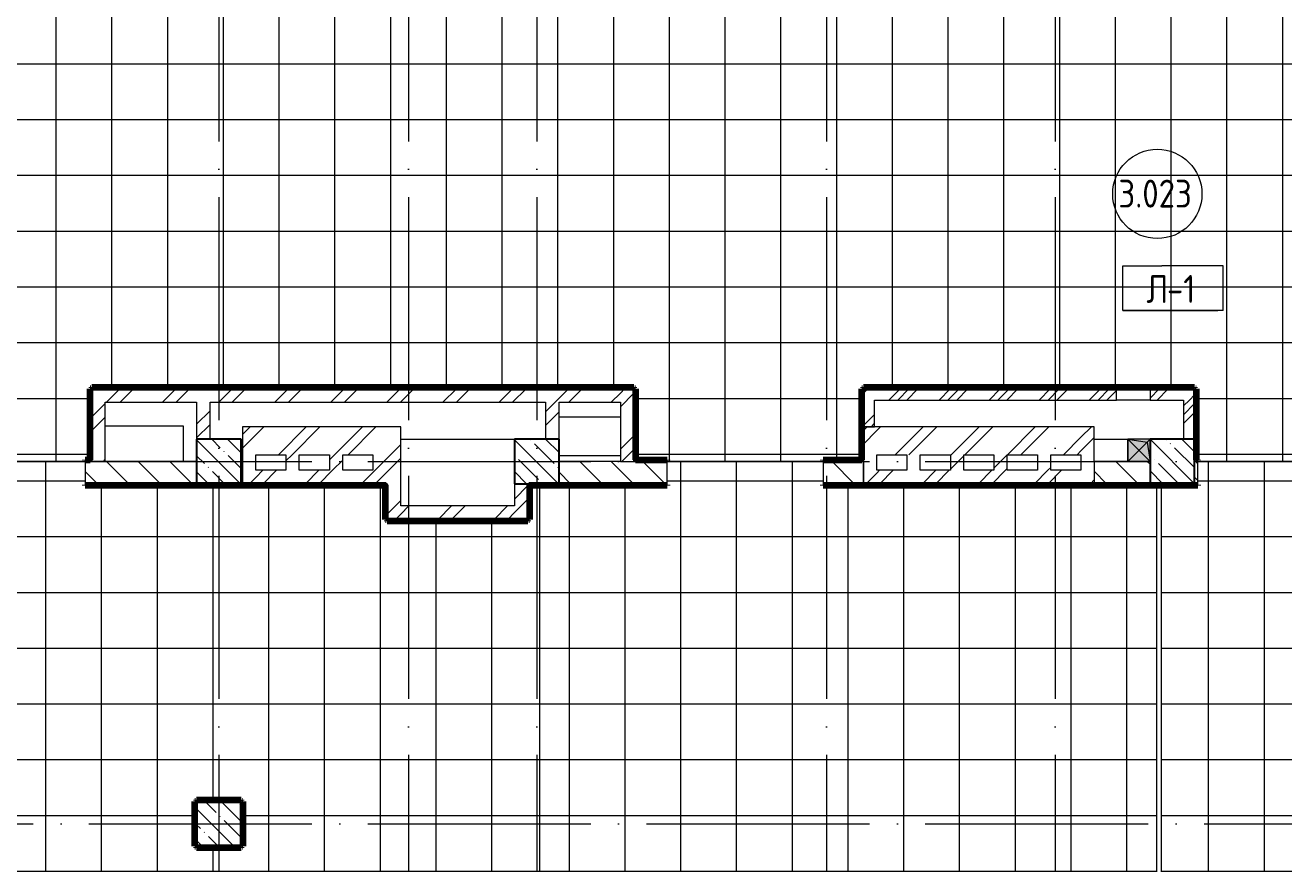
# Model space of a CAD drawing. Header units: millimetres. Extents: x 97 to 215964, y -4577 to 60645.
# Drawn here: x 137160 to 148448, y 32166 to 39687 of the extents above; entities that cross this region are included whole.
import ezdxf

# ---------------------------------------------------------------- set-up
doc = ezdxf.new("R2010")
doc.units = ezdxf.units.MM
doc.linetypes.add('ADSK_Линия сетки', pattern=[2500, 2000, -250, 0, -250])
for name, color, linetype, lineweight in [('A-AREA-____-IDEN', 2, 'Continuous', 20), ('A-DETL-GENF-OTLN', 92, 'Continuous', 9), ('A-FLOR-____-IDEN', 11, 'Continuous', 20), ('A-FLOR-____-OTLN', 192, 'Continuous', 9), ('A-FLOR-____-PATT', 8, 'Continuous', 9), ('A-GENM-____-MCUT', 13, 'Continuous', 9), ('A-GENM-____-OTLN', 13, 'Continuous', 9), ('A-WALL-____-MCUT', 113, 'Continuous', 9), ('A-WALL-____-PATT', 111, 'Continuous', 9), ('I-WALL-____-OTLN', 2, 'Continuous', 9), ('S-COLS-____-MCUT', 52, 'Continuous', 9), ('S-COLS-____-OTLN', 52, 'Continuous', 9), ('S-GRID-____-OTLN', 1, 'Continuous', 9)]:
    doc.layers.add(name, color=color, linetype=linetype, lineweight=lineweight)
doc.styles.add('GOST Common', font='GOST_Common.ttf', dxfattribs={"width": 0.9, "height": 250})
pattern_1 = [(135, (0, 0), (-141.42136, -141.42136), [])]
pattern_2 = [(45, (0, 0), (-251.4472, 251.4472), []), (45, (0, 381), (-251.4472, 251.4472), [])]
pattern_3 = [(45, (0, 0), (-224.5064, 224.5064), []), (45, (79.38, 0), (0, 449.0128), []), (45, (-79.38, 0), (0, 449.0128), [])]

# ---------------------------------------------------------------- blocks, each defined once
blk = doc.blocks.new('BSC_Колонна _Прямоугольная - 400x400-V111-О_АИ_ПП_8_400_Целиком')
at = {"layer": 'S-COLS-____-OTLN', "lineweight": 5}
h = blk.add_hatch(dxfattribs=at)
h.set_pattern_fill('FP_122', color=256, style=0, pattern_type=2)
h.set_pattern_definition([(135, (-80100, -35775), (-142.5612, -142.5612), []), (135, (-79957.44, -35775), (-142.5612, -142.5612), [252.016, -50.403, 3.353, -47.05])])
h.paths.add_polyline_path([(-200, -200), (200, -200), (200, 200), (-200, 200)])
at = {"layer": 'S-COLS-____-MCUT', "color": 130, "lineweight": 25}
for p, q in [((200, 200), (-200, 200)), ((-200, 200), (-200, -200)), ((200, -200), (200, 200)), ((-200, -200), (200, -200))]:
    blk.add_line(p, q, dxfattribs=at)
blk = doc.blocks.new('BSC_Колонна _Прямоугольная - 400x400-V112-О_АИ_ПП_8_400_Целиком')
at = {"layer": 'S-COLS-____-OTLN', "lineweight": 5}
h = blk.add_hatch(dxfattribs=at)
h.set_pattern_fill('FP_123', color=256, style=0, pattern_type=2)
h.set_pattern_definition([(135, (-80100, -32525), (-142.5612, -142.5612), []), (135, (-79957.44, -32525), (-142.5612, -142.5612), [252.016, -50.403, 3.353, -47.05])])
h.paths.add_polyline_path([(-200, -200), (200, -200), (200, 200), (-200, 200)])
at = {"layer": 'S-COLS-____-MCUT', "color": 130, "lineweight": 25}
for p, q in [((200, 200), (-200, 200)), ((-200, 200), (-200, -200)), ((200, -200), (200, 200)), ((-200, -200), (200, -200))]:
    blk.add_line(p, q, dxfattribs=at)
blk = doc.blocks.new('BSC_Колонна _Прямоугольная - 400x400-V113-О_АИ_ПП_8_400_Целиком')
at = {"layer": 'S-COLS-____-OTLN', "lineweight": 5}
h = blk.add_hatch(dxfattribs=at)
h.set_pattern_fill('FP_124', color=256, style=0, pattern_type=2)
h.set_pattern_definition([(135, (-88650, -35775), (-142.5612, -142.5612), []), (135, (-88507.44, -35775), (-142.5612, -142.5612), [252.016, -50.403, 3.353, -47.05])])
h.paths.add_polyline_path([(-200, -200), (200, -200), (200, 200), (-200, 200)])
at = {"layer": 'S-COLS-____-MCUT', "color": 130, "lineweight": 25}
for p, q in [((200, 200), (-200, 200)), ((-200, 200), (-200, -200)), ((200, -200), (200, 200)), ((-200, -200), (200, -200))]:
    blk.add_line(p, q, dxfattribs=at)
blk = doc.blocks.new('BSC_Колонна _Прямоугольная - 400x400-V119-О_АИ_ПП_8_400_Целиком')
at = {"layer": 'S-COLS-____-OTLN', "lineweight": 5}
h = blk.add_hatch(dxfattribs=at)
h.set_pattern_fill('FP_132', color=256, style=0, pattern_type=2)
h.set_pattern_definition([(135, (-82950, -35775), (-142.5612, -142.5612), []), (135, (-82807.44, -35775), (-142.5612, -142.5612), [252.016, -50.403, 3.353, -47.05])])
h.paths.add_polyline_path([(200, -200), (200, 200), (-200, 200), (-200, -200)])
at = {"layer": 'S-COLS-____-MCUT', "color": 130, "lineweight": 25}
for p, q in [((200, 200), (-200, 200)), ((-200, 200), (-200, -200)), ((200, -200), (200, 200)), ((-200, -200), (200, -200))]:
    blk.add_line(p, q, dxfattribs=at)
blk = doc.blocks.new('ASML_АР_Отделка Люка - ВО Отделка люков_Грунтовка 0_Шпатлевка 0_Окраска 0_0-42467640-О_АИ_ПП_8_400_Целиком')
at = {"layer": 'A-GENM-____-MCUT', "color": 130, "lineweight": 25}
for p, q in [((150, 3), (-150, 3)), ((-150, 3), (-150, 0)), ((150, 0), (150, 3)), ((-150, 0), (150, 0))]:
    blk.add_line(p, q, dxfattribs=at)
blk = doc.blocks.new('0083_СОШ675_АР_R22_rvt-1-О_АИ_ПП_8_400_Целиком')
at = {"layer": 'A-WALL-____-PATT', "lineweight": 5}
h = blk.add_hatch(dxfattribs=at)
h.set_pattern_fill('FP_7', color=10, style=0, pattern_type=2)
h.set_pattern_definition(pattern_2)
h.paths.add_polyline_path([(78960, 35775), (79080, 35775), (79080, 36425), (78960, 36425), (78960, 36275)])
h = blk.add_hatch(dxfattribs=at)
h.set_pattern_fill('FP_7', color=10, style=0, pattern_type=2)
h.set_pattern_definition(pattern_2)
h.paths.add_polyline_path([(83700, 36305), (83700, 36425), (79080, 36425), (79080, 36305), (83150, 36305)])
h = blk.add_hatch(dxfattribs=at)
h.set_pattern_fill('FP_7', color=10, style=0, pattern_type=2)
h.set_pattern_definition(pattern_2)
h.paths.add_polyline_path([(83748, 35775), (83820, 35775), (83820, 36425), (83700, 36425), (83700, 35775)])
h = blk.add_hatch(dxfattribs=at)
h.set_pattern_fill('FP_11', color=10, style=0, pattern_type=2)
h.set_pattern_definition(pattern_3)
h.paths.add_polyline_path([(85880, 36325), (88150, 36325), (88150, 36425), (85880, 36425)])
h.paths.add_polyline_path([(88450, 36325), (88850, 36325), (88850, 36425), (88450, 36425), (88450, 36422)])
h = blk.add_hatch(dxfattribs=at)
h.set_pattern_fill('FP_7', color=10, style=0, pattern_type=2)
h.set_pattern_definition(pattern_2)
h.paths.add_polyline_path([(79900, 35975), (80020, 35975), (80020, 36305), (79900, 36305), (79900, 36275)])
h = blk.add_hatch(dxfattribs=at)
h.set_pattern_fill('FP_7', color=10, style=0, pattern_type=2)
h.set_pattern_definition(pattern_2)
h.paths.add_polyline_path([(83150, 35975), (83150, 36305), (83030, 36305), (83030, 35975)])
h = blk.add_hatch(dxfattribs=at)
h.set_pattern_fill('FP_11', color=10, style=0, pattern_type=2)
h.set_pattern_definition(pattern_3)
h.paths.add_polyline_path([(85980, 36085), (85980, 36325), (85880, 36325), (85880, 36085)])
h = blk.add_hatch(dxfattribs=at)
h.set_pattern_fill('FP_11', color=10, style=0, pattern_type=2)
h.set_pattern_definition(pattern_3)
h.paths.add_polyline_path([(88850, 35975), (88850, 36325), (88750, 36325), (88750, 35975), (88779, 35975)])
h = blk.add_hatch(dxfattribs=at)
h.set_pattern_fill('FP_7', color=10, style=0, pattern_type=2)
h.set_pattern_definition(pattern_2)
h.paths.add_polyline_path([(80430, 35575), (80430, 36085), (80310, 36085), (80310, 35575)])
h = blk.add_hatch(dxfattribs=at)
h.set_pattern_fill('FP_7', color=10, style=0, pattern_type=2)
h.set_pattern_definition(pattern_2)
h.paths.add_polyline_path([(81730, 35835), (81730, 36085), (80430, 36085), (80430, 35835), (81480, 35835)])
h = blk.add_hatch(dxfattribs=at)
h.set_pattern_fill('FP_7', color=10, style=0, pattern_type=2)
h.set_pattern_definition(pattern_2)
h.paths.add_polyline_path([(86000, 35575), (86000, 36085), (85880, 36085), (85880, 35575)])
h = blk.add_hatch(dxfattribs=at)
h.set_pattern_fill('FP_7', color=10, style=0, pattern_type=2)
h.set_pattern_definition(pattern_2)
h.paths.add_polyline_path([(87830, 35835), (87830, 36085), (86000, 36085), (86000, 35835), (87560, 35835)])
h = blk.add_hatch(dxfattribs=at)
h.set_pattern_fill('FP_7', color=10, style=0, pattern_type=2)
h.set_pattern_definition(pattern_2)
h.paths.add_polyline_path([(87950, 35575), (87950, 36085), (87830, 36085), (87830, 35575)])
h = blk.add_hatch(dxfattribs=at)
h.set_pattern_fill('FP_7', color=10, style=0, pattern_type=2)
h.set_pattern_definition(pattern_2)
h.paths.add_polyline_path([(80820, 35695), (80820, 35835), (80700, 35835), (80700, 35695)])
h = blk.add_hatch(dxfattribs=at)
h.set_pattern_fill('FP_7', color=10, style=0, pattern_type=2)
h.set_pattern_definition(pattern_2)
h.paths.add_polyline_path([(81210, 35695), (81210, 35835), (81090, 35835), (81090, 35695)])
h = blk.add_hatch(dxfattribs=at)
h.set_pattern_fill('FP_7', color=10, style=0, pattern_type=2)
h.set_pattern_definition(pattern_2)
h.paths.add_polyline_path([(81730, 35575), (81730, 35835), (81480, 35835), (81480, 35575), (81610, 35575)])
h = blk.add_hatch(dxfattribs=at)
h.set_pattern_fill('FP_7', color=10, style=0, pattern_type=2)
h.set_pattern_definition(pattern_2)
h.paths.add_polyline_path([(86780, 35695), (86780, 35835), (86660, 35835), (86660, 35695)])
h = blk.add_hatch(dxfattribs=at)
h.set_pattern_fill('FP_7', color=10, style=0, pattern_type=2)
h.set_pattern_definition(pattern_2)
h.paths.add_polyline_path([(87170, 35695), (87170, 35835), (87050, 35835), (87050, 35695)])
h = blk.add_hatch(dxfattribs=at)
h.set_pattern_fill('FP_7', color=10, style=0, pattern_type=2)
h.set_pattern_definition(pattern_2)
h.paths.add_polyline_path([(87440, 35695), (87560, 35695), (87560, 35835), (87440, 35835)])
h = blk.add_hatch(dxfattribs=at)
h.set_pattern_fill('FP_10', color=10, style=0, pattern_type=2)
h.set_pattern_definition(pattern_1)
h.paths.add_polyline_path([(76290, 35575), (76400, 35575), (76400, 35775), (76290, 35775)])
h.paths.add_polyline_path([(79900, 35575), (79900, 35775), (78900, 35775), (78900, 35575)])
h = blk.add_hatch(dxfattribs=at)
h.set_pattern_fill('FP_7', color=10, style=0, pattern_type=2)
h.set_pattern_definition(pattern_2)
h.paths.add_polyline_path([(81232, 35575), (81480, 35575), (81480, 35695), (80430, 35695), (80430, 35575)])
h = blk.add_hatch(dxfattribs=at)
h.set_pattern_fill('FP_10', color=10, style=0, pattern_type=2)
h.set_pattern_definition(pattern_1)
h.paths.add_polyline_path([(85520, 35575), (85880, 35575), (85880, 35775), (85520, 35775)])
h.paths.add_polyline_path([(83748, 35575), (84120, 35575), (84120, 35775), (83150, 35775), (83150, 35575)])
h = blk.add_hatch(dxfattribs=at)
h.set_pattern_fill('FP_7', color=10, style=0, pattern_type=2)
h.set_pattern_definition(pattern_2)
h.paths.add_polyline_path([(87521, 35575), (87830, 35575), (87830, 35695), (86000, 35695), (86000, 35575), (86263, 35575)])
h = blk.add_hatch(dxfattribs=at)
h.set_pattern_fill('FP_10', color=10, style=0, pattern_type=2)
h.set_pattern_definition(pattern_1)
h.paths.add_polyline_path([(88450, 35575), (88450, 35775), (87950, 35775), (87950, 35575)])
h = blk.add_hatch(dxfattribs=at)
h.set_pattern_fill('FP_10', color=10, style=0, pattern_type=2)
h.set_pattern_definition(pattern_1)
h.paths.add_polyline_path([(92350, 35575), (92350, 35775), (90280, 35775), (90280, 35575), (91294, 35575)])
h.paths.add_polyline_path([(88850, 35575), (88880, 35575), (88880, 35775), (88850, 35775)])
h = blk.add_hatch(dxfattribs=at)
h.set_pattern_fill('FP_7', color=10, style=0, pattern_type=2)
h.set_pattern_definition(pattern_2)
h.paths.add_polyline_path([(81610, 35255), (81730, 35255), (81730, 35575), (81610, 35575), (81610, 35298)])
h = blk.add_hatch(dxfattribs=at)
h.set_pattern_fill('FP_7', color=10, style=0, pattern_type=2)
h.set_pattern_definition(pattern_2)
h.paths.add_polyline_path([(82870, 35255), (82870, 35575), (82750, 35575), (82750, 35255)])
h = blk.add_hatch(dxfattribs=at)
h.set_pattern_fill('FP_7', color=10, style=0, pattern_type=2)
h.set_pattern_definition(pattern_2)
h.paths.add_polyline_path([(82490, 35255), (82750, 35255), (82750, 35375), (81730, 35375), (81730, 35255)])
at = {"layer": 'A-FLOR-____-OTLN', "color": 90}
for p, q in [((83150, 36175), (83700, 36175)), ((79080, 36095), (79780, 36095)), ((79780, 36095), (79780, 35775)), ((81730, 35975), (82750, 35975)), ((82750, 35975), (82750, 35375)), ((87950, 35975), (88250, 35975)), ((83700, 35825), (83150, 35825))]:
    blk.add_line(p, q, dxfattribs=at)
at = {"layer": 'A-WALL-____-MCUT', "color": 50, "lineweight": 13}
for p, q in [((79080, 36425), (78960, 36425)), ((78960, 36425), (78960, 35775)), ((83700, 36425), (79080, 36425)), ((83820, 36425), (83700, 36425)), ((83820, 35775), (83820, 36425)), ((88150, 36425), (85880, 36425)), ((85880, 36425), (85880, 36325)), ((88150, 36325), (88150, 36422)), ((88850, 36425), (88450, 36425)), ((88450, 36422), (88450, 36325)), ((88850, 36325), (88850, 36425)), ((79080, 35775), (79080, 36305)), ((79080, 36305), (79900, 36305)), ((79900, 36305), (79900, 35975)), ((80020, 36305), (83030, 36305)), ((80020, 35975), (80020, 36305)), ((83030, 36305), (83030, 35975)), ((83150, 36305), (83700, 36305)), ((83150, 35975), (83150, 36305)), ((83700, 36305), (83700, 35775)), ((85880, 36325), (85880, 36085)), ((85980, 36085), (85980, 36325)), ((85980, 36325), (88150, 36325)), ((88450, 36325), (88750, 36325)), ((88750, 36325), (88750, 35975)), ((88850, 35975), (88850, 36325)), ((80430, 36085), (80310, 36085)), ((80310, 36085), (80310, 35575)), ((81730, 36085), (80430, 36085)), ((81730, 35835), (81730, 36085)), ((85880, 36085), (85980, 36085)), ((86000, 36085), (85880, 36085)), ((85880, 36085), (85880, 35775)), ((87830, 36085), (86000, 36085)), ((87950, 36085), (87830, 36085)), ((87950, 35775), (87950, 36085)), ((80430, 35695), (80430, 35835)), ((80430, 35835), (80700, 35835)), ((80700, 35835), (80700, 35695)), ((80820, 35835), (81090, 35835)), ((80820, 35695), (80820, 35835)), ((81090, 35835), (81090, 35695)), ((81210, 35835), (81480, 35835)), ((81210, 35695), (81210, 35835)), ((81480, 35835), (81480, 35695)), ((81730, 35575), (81730, 35835)), ((86000, 35835), (86270, 35835)), ((86000, 35695), (86000, 35835)), ((86270, 35835), (86270, 35695)), ((86390, 35695), (86390, 35835)), ((86390, 35835), (86660, 35835)), ((86660, 35835), (86660, 35695)), ((86780, 35835), (87050, 35835)), ((86780, 35695), (86780, 35835)), ((87050, 35835), (87050, 35695)), ((87170, 35835), (87440, 35835)), ((87170, 35695), (87170, 35835)), ((87440, 35835), (87440, 35695)), ((87560, 35835), (87830, 35835)), ((87560, 35695), (87560, 35835)), ((87830, 35835), (87830, 35695)), ((79900, 35775), (78900, 35775)), ((78900, 35775), (78900, 35575)), ((78960, 35775), (79080, 35775)), ((80700, 35695), (80430, 35695)), ((81090, 35695), (80820, 35695)), ((81480, 35695), (81210, 35695)), ((83700, 35775), (83150, 35775)), ((84120, 35775), (83820, 35775)), ((84120, 35575), (84120, 35775)), ((85880, 35775), (85520, 35775)), ((85520, 35775), (85520, 35575)), ((86270, 35695), (86000, 35695)), ((86660, 35695), (86390, 35695)), ((87050, 35695), (86780, 35695)), ((87440, 35695), (87170, 35695)), ((87830, 35695), (87560, 35695)), ((88450, 35775), (87950, 35775)), ((88880, 35775), (88850, 35775)), ((88880, 35575), (88880, 35775)), ((78900, 35575), (79900, 35575)), ((80310, 35575), (80430, 35575)), ((80430, 35575), (81480, 35575)), ((81480, 35575), (81610, 35575)), ((81610, 35575), (81610, 35255)), ((81730, 35375), (81730, 35575)), ((82750, 35575), (82750, 35375)), ((82870, 35255), (82870, 35575)), ((83150, 35575), (84120, 35575)), ((85520, 35575), (85880, 35575)), ((85880, 35575), (86000, 35575)), ((86000, 35575), (87830, 35575)), ((87830, 35575), (87950, 35575)), ((87950, 35575), (88450, 35575)), ((88850, 35575), (88880, 35575)), ((82750, 35375), (81730, 35375)), ((81610, 35255), (81730, 35255)), ((81730, 35255), (82750, 35255)), ((82750, 35255), (82870, 35255))]:
    blk.add_line(p, q, dxfattribs=at)
at = {"layer": 'A-WALL-____-MCUT', "color": 10, "lineweight": 5}
for p, q in [((83700, 35775), (83820, 35775)), ((85880, 35575), (85880, 35775)), ((85880, 35775), (85880, 35575)), ((87950, 35775), (87950, 35575))]:
    blk.add_line(p, q, dxfattribs=at)
at = {"layer": 'I-WALL-____-OTLN', "color": 90}
blk.add_line((88450, 36325), (88150, 36325), dxfattribs=at)
at = {"layer": 'A-GENM-____-OTLN', "color": 90, "lineweight": 9}
blk.add_blockref('ASML_АР_Отделка Люка - ВО Отделка люков_Грунтовка 0_Шпатлевка 0_Окраска 0_0-42467640-О_АИ_ПП_8_400_Целиком', (88300, 36422), dxfattribs=at)
at = {"layer": 'S-COLS-____-OTLN', "color": 90, "lineweight": 9}
for name, p in [('BSC_Колонна _Прямоугольная - 400x400-V111-О_АИ_ПП_8_400_Целиком', (80100, 35775)), ('BSC_Колонна _Прямоугольная - 400x400-V119-О_АИ_ПП_8_400_Целиком', (82950, 35775)), ('BSC_Колонна _Прямоугольная - 400x400-V113-О_АИ_ПП_8_400_Целиком', (88650, 35775)), ('BSC_Колонна _Прямоугольная - 400x400-V112-О_АИ_ПП_8_400_Целиком', (80100, 32525))]:
    blk.add_blockref(name, p, dxfattribs=at)
blk = doc.blocks.new('MiraCad_GMd_-Ut_TaskBox_FormHorizon - MiraCad_GMd_-Ut_TaskBox_FormHorizon-V148-О_АИ_ПП_8_400_Целиком')
at = {"layer": 'A-DETL-GENF-OTLN', "lineweight": 18}
for points in [[(100, -100), (100, 100), (-100, 100), (73, 73), (100, -100)], [(100, -100), (100, 100), (-100, 100), (-100, -100)]]:
    blk.add_hatch(color=256, dxfattribs=at).paths.add_polyline_path(points)
at = {"layer": 'A-DETL-GENF-OTLN', "color": 7}
for p, q in [((-100, 100), (73, 73)), ((100, 100), (-100, 100)), ((-100, -100), (-100, 100)), ((100, 100), (-100, 100)), ((-100, 100), (73, 73)), ((73, 73), (100, -100)), ((73, 73), (100, -100))]:
    blk.add_line(p, q, dxfattribs=at)
at = {"layer": 'A-GENM-____-OTLN', "color": 170, "lineweight": 18}
for p, q in [((100, -100), (-100, 100)), ((100, 100), (-100, -100)), ((100, 100), (-100, 100)), ((-100, 100), (-100, -100))]:
    blk.add_line(p, q, dxfattribs=at)
blk = doc.blocks.new('0083_СОШ675_ВК_R22_rvt-1-О_АИ_ПП_8_400_Целиком')
at = {"layer": 'A-GENM-____-OTLN', "color": 170, "lineweight": 18}
blk.add_blockref('MiraCad_GMd_-Ut_TaskBox_FormHorizon - MiraCad_GMd_-Ut_TaskBox_FormHorizon-V148-О_АИ_ПП_8_400_Целиком', (88350, 35875), dxfattribs=at)
blk = doc.blocks.new('ADSK_Марка_Перекрытие - Типоразмер_ADSK_Марка-158127-О_АИ_ПП_8_400_Целиком')
at = {"layer": 'A-FLOR-____-IDEN'}
for p, q in [((-4.5, 4), (-1, 4)), ((-4.5, 0), (-4.5, 4)), ((4.5, 4), (-1, 4)), ((4.5, 0), (4.5, 4)), ((4.5, 0), (-4.5, 0)), ((-4.5, 0), (4, 0))]:
    blk.add_line(p, q, dxfattribs=at)
blk = doc.blocks.new('ADSK_Марка_Помещение_ОдноЗначение - Номер-159740-О_АИ_ПП_8_400_Целиком')
at = {"layer": 'A-AREA-____-IDEN'}
blk.add_circle((0, 0), 4, dxfattribs=at)

msp = doc.modelspace()

# ---------------------------------------------------------------- hatches: boundary and pattern name
at = {"layer": 'A-FLOR-____-PATT'}
h = msp.add_hatch(dxfattribs=at)
h.set_pattern_fill('FP_201', color=256, style=0, pattern_type=2)
h.set_pattern_definition([(0, (147937.87, 40840), (0, 500), []), (90, (147937.87, 40840), (-500, 3e-14), [])])
h.paths.add_polyline_path([(155097.876681, 35775), (155097.887824, 35775.000586), (155097.887824, 35790.000586), (155283.007158, 35790.000586), (155283.007158, 36424.940333), (155288.007158, 36425.449211), (155288.007158, 36434.940333), (155298.007158, 36434.940333), (155298.007158, 36439.940333), (160077.887824, 36439.940333), (160077.887824, 36434.940333), (160087.887824, 36434.171102), (160087.887824, 36424.940333), (160092.887824, 36424.940333), (160092.887824, 36115), (160977.88841, 36115), (160977.88841, 35899.999414), (162617.866489, 35899.999414), (162617.88841, 36115), (163697.88841, 36115), (163697.88841, 36110), (163707.88841, 36110), (163707.88841, 36100), (163712.88841, 36099.481419), (163712.88841, 35990), (167307.88841, 35990), (167307.88841, 36180), (167312.88841, 36180), (167312.88841, 36190), (167322.88841, 36190), (167322.88841, 36195), (167652.888672, 36195), (167652.888672, 36915), (167707.912013, 36915), (167707.041137, 39615), (167652.888672, 39615), (167652.888672, 39675.023044), (167277.865903, 39675.023044), (167277.865903, 39760.023689), (163547.887824, 39760.023689), (163547.887824, 39775.023044), (158257.887824, 39775.000586), (158257.887824, 39760.023689), (157747.887824, 39760.023689), (157747.887824, 39775.023044), (152447.887824, 39775.023044), (152447.887824, 39760.023689), (151947.887824, 39760.023689), (151947.887824, 39775.023044), (146647.887824, 39775.023044), (146647.887824, 39760.023689), (146147.887824, 39760.023689), (146147.887824, 39775.023044), (140847.887824, 39775.000586), (140847.887824, 39760.023689), (132727.887824, 39760.023689), (132727.887824, 39765.023689), (132717.887824, 39765.023689), (132717.887824, 39775.023689), (132712.887824, 39775.023689), (132712.887824, 41999.999414), (132927.865903, 41999.999414), (132927.865903, 43499.999414), (132712.887824, 43499.999414), (132712.887824, 45690), (131927.887824, 45690), (131927.865903, 45905), (129227.887824, 45905), (129227.887824, 45690), (128487.887825, 45690), (128487.887825, 45372.391366), (128482.887825, 45372.391366), (128482.887825, 45362.391366), (128472.887825, 45362.391366), (128472.360842, 45357.391366), (128312.887824, 45357.391366), (128312.887824, 40190), (128497.887824, 40190), (128497.887824, 40185), (128507.887824, 40185), (128507.887824, 40175), (128512.887824, 40175), (128512.887824, 39775.000082), (128507.887824, 39775), (128507.887824, 39765), (128497.887824, 39765), (128497.865903, 39760), (128312.887824, 39760), (128312.887824, 35990), (128497.887824, 35990), (128497.887824, 35985), (128507.887824, 35985), (128507.887824, 35975), (128512.887824, 35974.169643), (128512.887824, 35880), (128797.887824, 35880), (128797.887824, 35865), (130197.887824, 35865), (130197.887824, 35880), (130472.887824, 35880), (130472.887824, 36174.998828), (130477.887824, 36175), (130477.887824, 36185), (130487.887824, 36185), (130487.887824, 36190), (132167.887824, 36190), (132167.887824, 36185), (132177.887824, 36185), (132177.887824, 36175), (132182.887824, 36175), (132182.887824, 35880), (132277.887824, 35880), (132277.887824, 35785), (133277.887824, 35785), (133277.887824, 35880), (133382.887824, 35880), (133382.887824, 35975), (133387.887824, 35975), (133387.887824, 35985), (133397.887824, 35985), (133397.887824, 35990), (133782.887824, 35990), (133782.887824, 36175), (133787.887824, 36175), (133787.887824, 36185), (133797.887824, 36185), (133797.887824, 36190), (135087.887824, 36190), (135087.887824, 36185), (135097.887824, 36185), (135097.887824, 36175), (135102.887824, 36175), (135102.887824, 35790), (135197.887824, 35790), (135197.887824, 35775), (137697.887824, 35775), (137697.887824, 35790), (137742.887824, 35790), (137742.887824, 36424.940333), (137747.887824, 36424.940333), (137747.887824, 36434.940333), (137757.887824, 36434.940333), (137757.887824, 36439.940333), (142617.887824, 36439.940333), (142617.887824, 36434.940333), (142627.887824, 36434.940333), (142627.887824, 36424.940736), (142632.887824, 36424.940936), (142632.887824, 35790), (142917.887824, 35790), (142917.887824, 35775), (144317.887824, 35775), (144317.887824, 35790), (144662.887824, 35790), (144662.887824, 36425.022443), (144667.887824, 36425.023044), (144667.887824, 36435.023044), (144677.887824, 36435.023044), (144677.887824, 36440.023044), (147647.887824, 36440.023044), (147647.88841, 36435.023044), (147657.88841, 36435.023044), (147657.88841, 36425.023044), (147662.88841, 36425.023044), (147662.88841, 35790), (147677.88841, 35790), (147677.88841, 35775), (149077.88841, 35775), (149077.88841, 35790), (149092.88841, 35790), (149092.88841, 36425.023044), (149097.88841, 36425.023044), (149097.88841, 36435.023044), (149107.88841, 36435.023044), (149107.88841, 36440.023044), (152467.887824, 36440.023044), (152467.887824, 36435.023044), (152477.887824, 36435.023044), (152477.887824, 36425.023044), (152482.887824, 36425.022605), (152482.887824, 35790.000586), (152597.887824, 35790.000586), (152597.894857, 35775), (153865.405598, 35775.000586)])
h = msp.add_hatch(dxfattribs=at)
h.set_pattern_fill('FP_181', color=256, style=0, pattern_type=2)
h.set_pattern_definition([(270, (137845.37, 31100), (500, 3e-14), []), (0, (137845.37, 31100), (0, 500), [])])
h.paths.add_polyline_path([(134287.700961, 26440), (138682.887824, 26440), (138682.887824, 26625), (138687.887824, 26625), (138687.887824, 26635), (138697.887824, 26635), (138697.887824, 26640), (139472.408208, 26640), (139473.47028, 26635), (139482.408208, 26635), (139482.408208, 26625), (139487.408208, 26625), (139487.408208, 26440), (141532.887824, 26440), (141532.887824, 26625), (141537.887824, 26625), (141537.887824, 26635), (141547.887824, 26635), (141548.074479, 26640), (141772.865903, 26640), (141772.865903, 35560), (141682.887824, 35560), (141682.887824, 35254.940333), (141677.887824, 35254.940333), (141677.887824, 35244.940333), (141667.887824, 35244.940333), (141667.657326, 35239.940333), (140407.887824, 35239.940333), (140406.781909, 35244.940333), (140397.887824, 35244.940333), (140397.887824, 35254.940333), (140392.887824, 35254.940333), (140392.887824, 35560), (137697.887824, 35560), (137697.865903, 35775), (135197.887824, 35775), (135197.887824, 35560), (133932.887824, 35560), (133932.690987, 35199.999414), (133917.865903, 35199.199273), (133917.887824, 34199.999414), (133932.887824, 34199.999414), (133932.887824, 28567.999414), (133917.865903, 28567.999414), (133917.887824, 27567.999414), (133932.887824, 27567.999414), (133932.887824, 26615), (134272.700961, 26615), (134273.709888, 26610), (134282.700961, 26610), (134282.700961, 26600), (134287.700961, 26599.405938), (134287.700961, 26504.716655)])
h.paths.add_polyline_path([(138697.887824, 32310), (138697.887824, 32315), (138687.887824, 32315), (138687.887824, 32325), (138682.887824, 32325), (138682.887824, 32725), (138687.887824, 32725), (138687.887824, 32735), (138697.887824, 32735), (138697.887824, 32740), (139097.887824, 32740), (139097.887824, 32735), (139107.887824, 32735), (139107.887824, 32725), (139112.887824, 32725), (139112.887824, 32325), (139107.887824, 32325), (139107.887824, 32315), (139097.887824, 32315), (139097.887824, 32310), (138772.287213, 32310)])
h = msp.add_hatch(dxfattribs=at)
h.set_pattern_fill('FP_178', color=256, style=0, pattern_type=2)
h.set_pattern_definition([(90, (144540.37, 31100), (-500, 3e-14), []), (180, (144540.37, 31100), (-6e-14, -500), [])])
h.paths.add_polyline_path([(143987.43952, 26440), (147232.887824, 26440), (147232.887824, 26625), (147237.887824, 26625), (147237.887824, 26635), (147247.887824, 26635), (147247.966462, 26640), (147307.865903, 26640), (147307.765743, 35560), (144317.887824, 35560), (144317.865903, 35775), (142917.887824, 35775), (142917.887824, 35560), (141772.865903, 35560), (141772.865903, 26640), (141947.887824, 26640), (141948.949709, 26635), (141957.887824, 26635), (141957.887824, 26625), (141962.887824, 26625), (141962.887824, 26440), (143607.43952, 26440), (143607.43952, 26625), (143612.43952, 26625), (143612.43952, 26635), (143622.43952, 26635), (143623.583162, 26640), (143972.43952, 26640), (143972.859443, 26635), (143982.43952, 26635), (143982.43952, 26625), (143987.43952, 26625), (143987.43952, 26504.716655)])
h = msp.add_hatch(dxfattribs=at)
h.set_pattern_fill('FP_180', color=256, style=0, pattern_type=2)
h.set_pattern_definition([(270, (149772.87, 31100), (500, 3e-14), []), (0, (149772.87, 31100), (0, 500), [])])
h.paths.add_polyline_path([(151132.887824, 26440), (151132.887824, 26625), (151137.887824, 26625), (151137.887824, 26635), (151147.887824, 26635), (151147.887824, 26640), (151922.408208, 26640), (151922.694085, 26635), (151932.408208, 26635), (151932.408208, 26625), (151937.408208, 26625), (151937.408208, 26440), (152197.866236, 26440), (152197.404538, 35560), (149077.88841, 35560), (149077.88841, 35575), (149057.866489, 35575), (149057.866489, 35775), (147677.88841, 35775), (147677.88841, 35560), (147347.865903, 35560), (147348.385457, 26640), (148022.408208, 26640), (148023.543248, 26635), (148032.408208, 26635), (148032.408208, 26625), (148037.408208, 26624.038745), (148037.408208, 26440), (150913.454931, 26440)])
at = {"layer": 'A-WALL-____-PATT'}
for points in [[(137747.887824, 35785), (137757.887824, 35785), (137757.887824, 36434.940333), (137747.887824, 36434.940333), (137747.887824, 36275.025121)], [(142617.887824, 36424.940333), (142627.887824, 36424.940333), (142627.887824, 36434.940333), (137757.887824, 36434.940333), (137757.887824, 36424.940333), (142545.566809, 36424.940333)], [(142627.887824, 35775), (142627.887824, 36424.940333), (142617.887824, 36424.940333), (142617.887824, 35775)], [(144667.887824, 35785), (144677.887824, 35785), (144677.887824, 36435.023044), (144667.887824, 36435.023044), (144667.887824, 36275.025121)], [(147657.88841, 36425.023044), (147657.88841, 36435.023044), (144677.887824, 36435.023044), (144677.887824, 36425.023044), (147647.88841, 36425.023044)], [(147657.88841, 35785), (147657.88841, 36425.023044), (147647.88841, 36425.023044), (147647.88841, 35785)], [(140407.887824, 35244.940333), (140407.887824, 35565), (140397.887824, 35565), (140397.887824, 35244.940333)], [(141667.887824, 35254.940333), (141677.887824, 35254.940333), (141677.887824, 35575), (141667.887824, 35575), (141667.887824, 35297.994275)], [(141747.887824, 35565), (141747.887824, 35575), (141677.887824, 35575), (141677.887824, 35565)], [(140407.887824, 35244.940333), (141677.887824, 35244.940333), (141677.887824, 35254.940333), (140407.887824, 35254.940333)], [(139097.887824, 32725), (139097.887824, 32735), (138687.887824, 32735), (138687.887824, 32725), (138772.287213, 32725)], [(139097.887824, 32325), (139107.887824, 32325), (139107.887824, 32735), (139097.887824, 32735), (139097.887824, 32725)], [(138697.887824, 32315), (138697.887824, 32725), (138687.887824, 32725), (138687.887824, 32315)], [(138772.287213, 32315), (139107.887824, 32315), (139107.887824, 32325), (138697.887824, 32325), (138697.887824, 32315)]]:
    msp.add_hatch(color=7, dxfattribs=at).paths.add_polyline_path(points)
h = msp.add_hatch(color=7, dxfattribs=at)
h.paths.add_polyline_path([(137757.887824, 35775), (137757.887824, 35785), (137697.887824, 35785), (137697.887824, 35775)])
h.paths.add_polyline_path([(135097.887824, 35775), (135197.887824, 35775), (135197.887824, 35785), (135097.887824, 35785)])
h = msp.add_hatch(color=7, dxfattribs=at)
h.paths.add_polyline_path([(144317.887824, 35775), (144677.887824, 35775), (144677.887824, 35785), (144317.887824, 35785)])
h.paths.add_polyline_path([(142627.887824, 35775), (142917.887824, 35775), (142917.887824, 35785), (142627.887824, 35785)])
h = msp.add_hatch(color=7, dxfattribs=at)
h.paths.add_polyline_path([(149097.88841, 35775), (149097.88841, 35785), (149077.88841, 35785), (149077.88841, 35775)])
h.paths.add_polyline_path([(147677.88841, 35775), (147677.88841, 35785), (147647.88841, 35785), (147647.88841, 35775)])
h = msp.add_hatch(color=7, dxfattribs=at)
h.paths.add_polyline_path([(140397.887824, 35565), (140407.887824, 35565), (140407.887824, 35575), (137697.887824, 35575), (137697.887824, 35565), (140030.047079, 35565)])
h.paths.add_polyline_path([(135197.887824, 35565), (135197.887824, 35575), (133917.887824, 35575), (133917.887824, 35565), (134999.007617, 35565)])
h = msp.add_hatch(color=7, dxfattribs=at)
h.paths.add_polyline_path([(147647.887824, 35565), (147647.887824, 35575), (144317.887824, 35575), (144317.887824, 35565), (147576.606271, 35565)])
h.paths.add_polyline_path([(142545.566809, 35565), (142917.887824, 35565), (142917.887824, 35575), (141747.887824, 35575), (141747.887824, 35565)])
h = msp.add_hatch(color=7, dxfattribs=at)
h.paths.add_polyline_path([(152597.887824, 35565), (152597.887824, 35575), (149077.88841, 35575), (149077.88841, 35565), (151349.885868, 35565)])
h.paths.add_polyline_path([(147647.887824, 35565), (147677.88841, 35565), (147677.88841, 35575), (147647.887824, 35575)])

# ---------------------------------------------------------------- linework, layer by layer
at = {"layer": 'A-FLOR-____-OTLN'}
for p, q in [((137697.865903, 35775), (135197.887824, 35775)), ((135197.887824, 35775), (137697.887824, 35775)), ((144317.865903, 35775), (142917.887824, 35775)), ((142917.887824, 35775), (144317.887824, 35775)), ((149057.866489, 35775), (147677.88841, 35775)), ((147677.88841, 35775), (149077.88841, 35775)), ((141772.865903, 35560), (141772.865903, 26640)), ((147307.865903, 26640), (147307.865903, 35560)), ((147347.865903, 35560), (147347.865903, 26640))]:
    msp.add_line(p, q, dxfattribs=at)
at = {"layer": 'A-WALL-____-MCUT', "color": 7}
for p, q in [((137747.887824, 36434.940333), (137747.887824, 35785)), ((142627.887824, 36434.940333), (137747.887824, 36434.940333)), ((137757.887824, 35775), (137757.887824, 36424.940333)), ((137757.887824, 36424.940333), (142617.887824, 36424.940333)), ((142617.887824, 36424.940333), (142617.887824, 35775)), ((142627.887824, 35785), (142627.887824, 36434.940333)), ((144667.887824, 36435.023044), (144667.887824, 35785)), ((147657.88841, 36435.023044), (144667.887824, 36435.023044)), ((144677.887824, 35775), (144677.887824, 36425.023044)), ((144677.887824, 36425.023044), (146947.887824, 36425.023044)), ((147247.887824, 36425.023044), (147647.88841, 36425.023044)), ((147647.88841, 36425.023044), (147647.88841, 35975)), ((147657.88841, 35785), (147657.88841, 36435.023044)), ((137747.887824, 35785), (137697.887824, 35785)), ((137697.887824, 35785), (137697.887824, 35775)), ((142917.887824, 35785), (142627.887824, 35785)), ((142917.887824, 35775), (142917.887824, 35785)), ((144667.887824, 35785), (144317.887824, 35785)), ((144317.887824, 35785), (144317.887824, 35775)), ((147677.88841, 35785), (147657.88841, 35785)), ((147677.88841, 35775), (147677.88841, 35785)), ((137697.887824, 35775), (137757.887824, 35775)), ((142617.887824, 35775), (142917.887824, 35775)), ((144317.887824, 35775), (144677.887824, 35775)), ((147647.88841, 35775), (147677.88841, 35775)), ((138697.887824, 35575), (137697.887824, 35575)), ((137697.887824, 35575), (137697.887824, 35565)), ((137697.887824, 35565), (140397.887824, 35565)), ((140407.887824, 35575), (139097.887824, 35575)), ((140397.887824, 35565), (140397.887824, 35244.940333)), ((140407.887824, 35254.940333), (140407.887824, 35575)), ((141667.887824, 35575), (141667.887824, 35254.940333)), ((141677.887824, 35244.940333), (141677.887824, 35565)), ((141677.887824, 35565), (142917.887824, 35565)), ((142917.887824, 35575), (141947.887824, 35575)), ((142917.887824, 35565), (142917.887824, 35575)), ((147247.887824, 35575), (144317.887824, 35575)), ((144317.887824, 35575), (144317.887824, 35565)), ((144317.887824, 35565), (147677.88841, 35565)), ((147677.88841, 35575), (147647.887824, 35575)), ((147677.88841, 35565), (147677.88841, 35575)), ((140397.887824, 35244.940333), (141677.887824, 35244.940333)), ((141667.887824, 35254.940333), (140407.887824, 35254.940333)), ((139107.887824, 32735), (138687.887824, 32735)), ((138687.887824, 32735), (138687.887824, 32315)), ((139107.887824, 32315), (139107.887824, 32735)), ((138687.887824, 32315), (139107.887824, 32315))]:
    msp.add_line(p, q, dxfattribs=at)
at = {"layer": 'I-WALL-____-OTLN', "color": 5, "lineweight": 90}
for p, q in [((137742.887824, 35790), (137742.887824, 36424.940333)), ((137747.887824, 36424.940333), (137742.887824, 36424.940333)), ((137757.887824, 36439.940333), (142617.887824, 36439.940333)), ((137757.887824, 36439.940333), (137757.887824, 36434.940333)), ((142617.887824, 36434.940333), (142617.887824, 36439.940333)), ((142632.887824, 36424.940333), (142627.887824, 36424.940333)), ((142632.887824, 36424.940333), (142632.887824, 35790)), ((144662.887824, 35790), (144662.887824, 36425.023044)), ((144667.887824, 36425.023044), (144662.887824, 36425.023044)), ((144677.887824, 36440.023044), (147647.88841, 36440.023044)), ((144677.887824, 36440.023044), (144677.887824, 36435.023044)), ((147647.88841, 36435.023044), (147647.88841, 36440.023044)), ((147662.88841, 36425.023044), (147657.88841, 36425.023044)), ((147662.88841, 36425.023044), (147662.88841, 35790)), ((137697.887824, 35790), (137742.887824, 35790)), ((137697.887824, 35790), (137697.887824, 35785)), ((142632.887824, 35790), (142917.887824, 35790)), ((142917.887824, 35785), (142917.887824, 35790)), ((144317.887824, 35790), (144662.887824, 35790)), ((144317.887824, 35790), (144317.887824, 35785)), ((147662.88841, 35790), (147677.88841, 35790)), ((147677.88841, 35785), (147677.88841, 35790)), ((137697.887824, 35565), (137697.887824, 35560)), ((140397.887824, 35560), (137697.887824, 35560)), ((140392.887824, 35254.940333), (140392.887824, 35565.018519)), ((142917.887824, 35560), (141677.726565, 35560)), ((141682.887824, 35565), (141682.887824, 35254.940333)), ((141747.887824, 35565), (141747.887824, 35560)), ((142917.887824, 35560), (142917.887824, 35565)), ((144317.887824, 35565), (144317.887824, 35560)), ((147677.88841, 35560), (144317.887824, 35560)), ((147647.887824, 35565), (147647.887824, 35560)), ((147677.88841, 35560), (147677.88841, 35565)), ((140392.887824, 35254.940333), (140397.887824, 35254.940333)), ((140407.887824, 35244.940333), (140407.887824, 35239.940333)), ((141667.887824, 35239.940333), (140407.887824, 35239.940333)), ((141667.887824, 35239.940333), (141667.887824, 35244.940333)), ((141677.887824, 35254.940333), (141682.887824, 35254.940333)), ((138697.887824, 32740), (139097.887824, 32740)), ((138697.887824, 32740), (138697.887824, 32735)), ((139097.887824, 32735), (139097.887824, 32740)), ((138682.887824, 32325), (138682.887824, 32725)), ((138687.887824, 32725), (138682.887824, 32725)), ((139112.887824, 32725), (139107.887824, 32725)), ((139112.887824, 32725), (139112.887824, 32325)), ((138682.887824, 32325), (138687.887824, 32325)), ((138697.887824, 32315), (138697.887824, 32310)), ((139097.887824, 32310), (138697.887824, 32310)), ((139097.887824, 32310), (139097.887824, 32315)), ((139107.887824, 32325), (139112.887824, 32325))]:
    msp.add_line(p, q, dxfattribs=at)
at = {"layer": 'S-GRID-____-OTLN', "linetype": 'ADSK_Линия сетки'}
for p, q in [((138897.887824, 60644.999414), (138897.887824, -3572.657751)), ((140597.887824, 60644.999414), (140597.887824, -3572.657751)), ((141747.887954, 60644.999414), (141747.887954, -3572.657751)), ((144347.887954, 60644.999414), (144347.887954, -3572.657751)), ((146397.887824, 60644.999414), (146397.887824, -3572.657751)), ((55228.336609, 35775.000586), (213876.441901, 35775.000586)), ((55228.336609, 32525.000984), (215146.441901, 32525.000984))]:
    msp.add_line(p, q, dxfattribs=at)

# ---------------------------------------------------------------- block references
at = {"color": 250, "lineweight": 5}
for name in ['0083_СОШ675_АР_R22_rvt-1-О_АИ_ПП_8_400_Целиком', '0083_СОШ675_ВК_R22_rvt-1-О_АИ_ПП_8_400_Целиком']:
    msp.add_blockref(name, (58797.887824, 0), dxfattribs=at)
at = {"layer": 'A-AREA-____-IDEN', "xscale": 99.99999999999993, "yscale": 99.99999999999993, "zscale": 99.99999999999993}
msp.add_blockref('ADSK_Марка_Помещение_ОдноЗначение - Номер-159740-О_АИ_ПП_8_400_Целиком', (147313.263015, 38173.570579), dxfattribs=at)
at = {"layer": 'A-FLOR-____-IDEN', "xscale": 99.99999999999993, "yscale": 99.99999999999993, "zscale": 99.99999999999993}
msp.add_blockref('ADSK_Марка_Перекрытие - Типоразмер_ADSK_Марка-158127-О_АИ_ПП_8_400_Целиком', (147455.27152, 37128.370703), dxfattribs=at)

# ---------------------------------------------------------------- texts
at = {"layer": 'A-AREA-____-IDEN', "lineweight": 9, "insert": (146964.055757, 38301.295651), "char_height": 250, "width": 858.6073125, "attachment_point": 1, "style": 'GOST Common'}
msp.add_mtext('3.023', dxfattribs=at)
at = {"layer": 'A-FLOR-____-IDEN', "lineweight": 9, "char_height": 250, "attachment_point": 1, "style": 'GOST Common'}
for s, insert, width in [('\\fGOST Common|b0|i0|c204|p34|;\\W.9;Л', (147215.590675, 37446.208277), 223.6708125), ('-1', (147400.13755, 37446.208277), 331.898625)]:
    msp.add_mtext(s, dxfattribs=dict(at, insert=insert, width=width))

doc.saveas('drawing.dxf')
